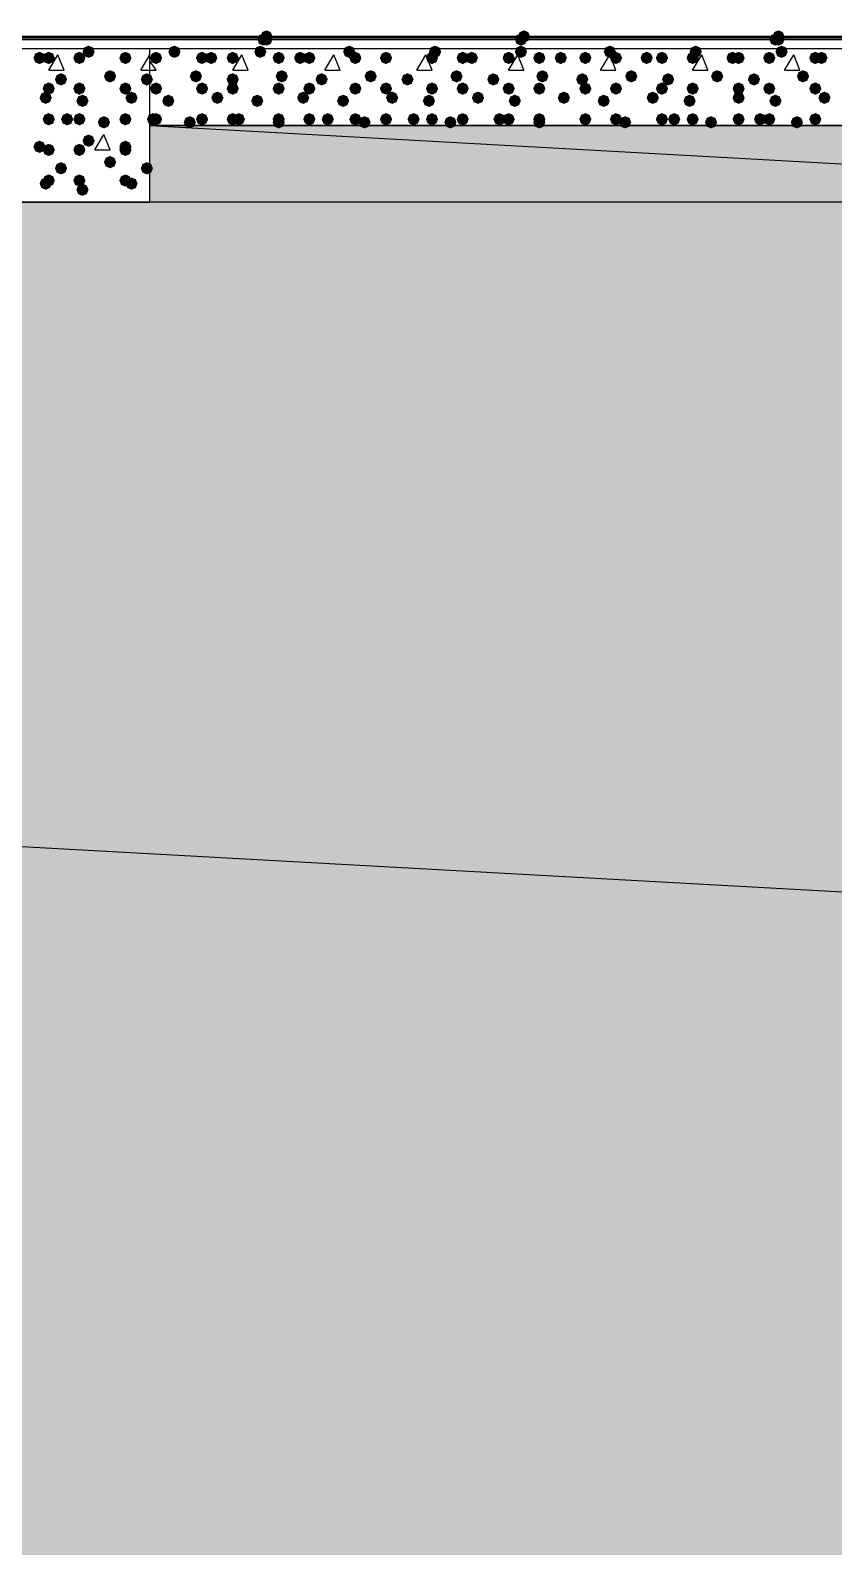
# Model space of a CAD drawing. Header units: millimetres. Extents: x 0 to 420, y 0 to 297.
# Drawn here: x 195.24 to 206.33, y 207.24 to 228.18 of the extents above; entities that cross this region are included whole.
import ezdxf

# ---------------------------------------------------------------- set-up
doc = ezdxf.new("R2010")
doc.units = ezdxf.units.MM
doc.layers.get('0').update_dxf_attribs({"linetype": 'CONTINUOUS'})

msp = doc.modelspace()

# ---------------------------------------------------------------- hatches: boundary and pattern name
at = {"true_color": 0x000007}
h = msp.add_hatch(color=0, dxfattribs=at)
h.paths.add_polyline_path([(32.215667, 228.049667), (380.661333, 228.049667)], flags=0)
h.paths.add_polyline_path([(380.661333, 228.049667), (32.215667, 228.049667)], flags=0)
at = {"true_color": 0x0000fe}
for points in [[(198.543333, 228.049667), (198.518463, 227.989871), (198.458667, 227.965), (198.398871, 227.989871), (198.374, 228.049667), (198.398871, 228.109462), (198.458667, 228.134333), (198.518462, 228.109463)], [(198.585667, 228.092), (198.560796, 228.032204), (198.501, 228.007333), (198.441204, 228.032204), (198.416333, 228.092), (198.441204, 228.151796), (198.501, 228.176667), (198.560796, 228.151796)], [(198.585667, 228.049667), (198.560796, 227.989871), (198.501, 227.965), (198.441204, 227.989871), (198.416333, 228.049667), (198.441204, 228.109462), (198.501, 228.134333), (198.560796, 228.109463)], [(198.585667, 228.049667), (198.560796, 227.989871), (198.501, 227.965), (198.441204, 227.989871), (198.416333, 228.049667), (198.441204, 228.109462), (198.501, 228.134333), (198.560796, 228.109463)], [(202.099333, 228.049667), (202.074462, 227.989871), (202.014667, 227.965), (201.954871, 227.989871), (201.93, 228.049667), (201.954871, 228.109462), (202.014667, 228.134333), (202.074462, 228.109463)], [(202.099333, 228.049667), (202.074462, 227.989871), (202.014667, 227.965), (201.954871, 227.989871), (201.93, 228.049667), (201.954871, 228.109462), (202.014667, 228.134333), (202.074462, 228.109463)], [(202.099333, 228.049667), (202.074462, 227.989871), (202.014667, 227.965), (201.954871, 227.989871), (201.93, 228.049667), (201.954871, 228.109462), (202.014667, 228.134333), (202.074462, 228.109463)], [(202.141667, 228.092), (202.116796, 228.032204), (202.057, 228.007333), (201.997204, 228.032204), (201.972333, 228.092), (201.997204, 228.151796), (202.057, 228.176667), (202.116796, 228.151796)], [(205.613, 228.049667), (205.588129, 227.989871), (205.528333, 227.965), (205.468538, 227.989871), (205.443667, 228.049667), (205.468537, 228.109462), (205.528333, 228.134333), (205.588129, 228.109463)], [(205.655333, 228.092), (205.630462, 228.032204), (205.570667, 228.007333), (205.510871, 228.032204), (205.486, 228.092), (205.510871, 228.151796), (205.570667, 228.176667), (205.630462, 228.151796)], [(205.655333, 228.049667), (205.630462, 227.989871), (205.570667, 227.965), (205.510871, 227.989871), (205.486, 228.049667), (205.510871, 228.109462), (205.570667, 228.134333), (205.630462, 228.109463)], [(205.655333, 228.049667), (205.630462, 227.989871), (205.570667, 227.965), (205.510871, 227.989871), (205.486, 228.049667), (205.510871, 228.109462), (205.570667, 228.134333), (205.630462, 228.109463)]]:
    msp.add_hatch(color=0, dxfattribs=at).paths.add_polyline_path(points, flags=0)
at = {"true_color": 0x000007}
for points in [[(195.453, 227.795667), (195.428129, 227.735871), (195.368333, 227.711), (195.308538, 227.735871), (195.283667, 227.795667), (195.308537, 227.855462), (195.368333, 227.880333), (195.428129, 227.855463)], [(195.58, 227.795667), (195.555129, 227.735871), (195.495333, 227.711), (195.435538, 227.735871), (195.410667, 227.795667), (195.435537, 227.855462), (195.495333, 227.880333), (195.555129, 227.855463)], [(196.003333, 227.795667), (195.978462, 227.735871), (195.918667, 227.711), (195.858871, 227.735871), (195.834, 227.795667), (195.858871, 227.855462), (195.918667, 227.880333), (195.978462, 227.855463)], [(196.130333, 227.880333), (196.105462, 227.820537), (196.045667, 227.795667), (195.985871, 227.820537), (195.961, 227.880333), (195.985871, 227.940129), (196.045667, 227.965), (196.105462, 227.940129)], [(196.638333, 227.795667), (196.613463, 227.735871), (196.553667, 227.711), (196.493871, 227.735871), (196.469, 227.795667), (196.493871, 227.855462), (196.553667, 227.880333), (196.613462, 227.855463)], [(196.638333, 227.795667), (196.613463, 227.735871), (196.553667, 227.711), (196.493871, 227.735871), (196.469, 227.795667), (196.493871, 227.855462), (196.553667, 227.880333), (196.613462, 227.855463)], [(196.426667, 227.541667), (196.401796, 227.481871), (196.342, 227.457), (196.282204, 227.481871), (196.257333, 227.541667), (196.282204, 227.601462), (196.342, 227.626333), (196.401796, 227.601463)], [(195.58, 227.372333), (195.555129, 227.312537), (195.495333, 227.287667), (195.435538, 227.312537), (195.410667, 227.372333), (195.435537, 227.432129), (195.495333, 227.457), (195.555129, 227.432129)], [(195.749333, 227.499333), (195.724463, 227.439537), (195.664667, 227.414667), (195.604871, 227.439537), (195.58, 227.499333), (195.604871, 227.559129), (195.664667, 227.584), (195.724462, 227.559129)], [(196.003333, 227.372333), (195.978462, 227.312537), (195.918667, 227.287667), (195.858871, 227.312537), (195.834, 227.372333), (195.858871, 227.432129), (195.918667, 227.457), (195.978462, 227.432129)], [(196.638333, 227.372333), (196.613463, 227.312537), (196.553667, 227.287667), (196.493871, 227.312537), (196.469, 227.372333), (196.493871, 227.432129), (196.553667, 227.457), (196.613462, 227.432129)], [(196.934667, 227.499333), (196.909796, 227.439537), (196.85, 227.414667), (196.790204, 227.439537), (196.765333, 227.499333), (196.790204, 227.559129), (196.85, 227.584), (196.909796, 227.559129)], [(195.537667, 227.245333), (195.512796, 227.185537), (195.453, 227.160667), (195.393204, 227.185537), (195.368333, 227.245333), (195.393204, 227.305129), (195.453, 227.33), (195.512796, 227.305129)], [(196.045667, 227.203), (196.020796, 227.143204), (195.961, 227.118333), (195.901204, 227.143204), (195.876333, 227.203), (195.901204, 227.262796), (195.961, 227.287667), (196.020796, 227.262796)], [(196.723, 227.245333), (196.698129, 227.185537), (196.638333, 227.160667), (196.578537, 227.185537), (196.553667, 227.245333), (196.578537, 227.305129), (196.638333, 227.33), (196.698129, 227.305129)], [(195.58, 226.949), (195.555129, 226.889204), (195.495333, 226.864333), (195.435538, 226.889204), (195.410667, 226.949), (195.435537, 227.008796), (195.495333, 227.033667), (195.555129, 227.008796)], [(195.834, 226.949), (195.809129, 226.889204), (195.749333, 226.864333), (195.689538, 226.889204), (195.664667, 226.949), (195.689537, 227.008796), (195.749333, 227.033667), (195.809129, 227.008796)], [(196.003333, 226.949), (195.978462, 226.889204), (195.918667, 226.864333), (195.858871, 226.889204), (195.834, 226.949), (195.858871, 227.008796), (195.918667, 227.033667), (195.978462, 227.008796)], [(196.342, 226.906667), (196.317129, 226.846871), (196.257333, 226.822), (196.197538, 226.846871), (196.172667, 226.906667), (196.197537, 226.966462), (196.257333, 226.991333), (196.317129, 226.966463)], [(196.638333, 226.949), (196.613463, 226.889204), (196.553667, 226.864333), (196.493871, 226.889204), (196.469, 226.949), (196.493871, 227.008796), (196.553667, 227.033667), (196.613462, 227.008796)], [(195.453, 226.568), (195.428129, 226.508204), (195.368333, 226.483333), (195.308538, 226.508204), (195.283667, 226.568), (195.308537, 226.627796), (195.368333, 226.652667), (195.428129, 226.627796)], [(195.58, 226.525667), (195.555129, 226.465871), (195.495333, 226.441), (195.435538, 226.465871), (195.410667, 226.525667), (195.435537, 226.585462), (195.495333, 226.610333), (195.555129, 226.585463)], [(196.003333, 226.525667), (195.978462, 226.465871), (195.918667, 226.441), (195.858871, 226.465871), (195.834, 226.525667), (195.858871, 226.585462), (195.918667, 226.610333), (195.978462, 226.585463)], [(196.130333, 226.652667), (196.105462, 226.592871), (196.045667, 226.568), (195.985871, 226.592871), (195.961, 226.652667), (195.985871, 226.712462), (196.045667, 226.737333), (196.105462, 226.712463)], [(196.638333, 226.568), (196.613463, 226.508204), (196.553667, 226.483333), (196.493871, 226.508204), (196.469, 226.568), (196.493871, 226.627796), (196.553667, 226.652667), (196.613462, 226.627796)], [(196.638333, 226.525667), (196.613463, 226.465871), (196.553667, 226.441), (196.493871, 226.465871), (196.469, 226.525667), (196.493871, 226.585462), (196.553667, 226.610333), (196.613462, 226.585463)], [(195.749333, 226.271667), (195.724463, 226.211871), (195.664667, 226.187), (195.604871, 226.211871), (195.58, 226.271667), (195.604871, 226.331462), (195.664667, 226.356333), (195.724462, 226.331463)], [(196.426667, 226.356333), (196.401796, 226.296537), (196.342, 226.271667), (196.282204, 226.296537), (196.257333, 226.356333), (196.282204, 226.416129), (196.342, 226.441), (196.401796, 226.416129)], [(196.934667, 226.271667), (196.909796, 226.211871), (196.85, 226.187), (196.790204, 226.211871), (196.765333, 226.271667), (196.790204, 226.331462), (196.85, 226.356333), (196.909796, 226.331463)], [(195.537667, 226.06), (195.512796, 226.000204), (195.453, 225.975333), (195.393204, 226.000204), (195.368333, 226.06), (195.393204, 226.119796), (195.453, 226.144667), (195.512796, 226.119796)], [(195.58, 226.102333), (195.555129, 226.042537), (195.495333, 226.017667), (195.435538, 226.042537), (195.410667, 226.102333), (195.435537, 226.162129), (195.495333, 226.187), (195.555129, 226.162129)], [(196.003333, 226.102333), (195.978462, 226.042537), (195.918667, 226.017667), (195.858871, 226.042537), (195.834, 226.102333), (195.858871, 226.162129), (195.918667, 226.187), (195.978462, 226.162129)], [(196.638333, 226.102333), (196.613463, 226.042537), (196.553667, 226.017667), (196.493871, 226.042537), (196.469, 226.102333), (196.493871, 226.162129), (196.553667, 226.187), (196.613462, 226.162129)], [(196.723, 226.06), (196.698129, 226.000204), (196.638333, 225.975333), (196.578537, 226.000204), (196.553667, 226.06), (196.578537, 226.119796), (196.638333, 226.144667), (196.698129, 226.119796)], [(196.045667, 225.975333), (196.020796, 225.915537), (195.961, 225.890667), (195.901204, 225.915537), (195.876333, 225.975333), (195.901204, 226.035129), (195.961, 226.06), (196.020796, 226.035129)]]:
    msp.add_hatch(color=0, dxfattribs=at).paths.add_polyline_path(points, flags=0)
at = {"true_color": 0x000008}
for points in [[(197.061667, 227.795667), (197.036796, 227.735871), (196.977, 227.711), (196.917204, 227.735871), (196.892333, 227.795667), (196.917204, 227.855462), (196.977, 227.880333), (197.036796, 227.855463)], [(197.315667, 227.880333), (197.290796, 227.820537), (197.231, 227.795667), (197.171204, 227.820537), (197.146333, 227.880333), (197.171204, 227.940129), (197.231, 227.965), (197.290796, 227.940129)], [(197.696667, 227.795667), (197.671796, 227.735871), (197.612, 227.711), (197.552204, 227.735871), (197.527333, 227.795667), (197.552204, 227.855462), (197.612, 227.880333), (197.671796, 227.855463)], [(197.823667, 227.795667), (197.798796, 227.735871), (197.739, 227.711), (197.679204, 227.735871), (197.654333, 227.795667), (197.679204, 227.855462), (197.739, 227.880333), (197.798796, 227.855463)], [(198.12, 227.795667), (198.095129, 227.735871), (198.035333, 227.711), (197.975538, 227.735871), (197.950667, 227.795667), (197.975537, 227.855462), (198.035333, 227.880333), (198.095129, 227.855463)], [(198.501, 227.880333), (198.476129, 227.820537), (198.416333, 227.795667), (198.356538, 227.820537), (198.331667, 227.880333), (198.356537, 227.940129), (198.416333, 227.965), (198.476129, 227.940129)], [(198.755, 227.795667), (198.730129, 227.735871), (198.670333, 227.711), (198.610538, 227.735871), (198.585667, 227.795667), (198.610537, 227.855462), (198.670333, 227.880333), (198.730129, 227.855463)], [(199.051333, 227.795667), (199.026462, 227.735871), (198.966667, 227.711), (198.906871, 227.735871), (198.882, 227.795667), (198.906871, 227.855462), (198.966667, 227.880333), (199.026462, 227.855463)], [(199.178333, 227.795667), (199.153462, 227.735871), (199.093667, 227.711), (199.033871, 227.735871), (199.009, 227.795667), (199.033871, 227.855462), (199.093667, 227.880333), (199.153462, 227.855463)], [(199.728667, 227.880333), (199.703796, 227.820537), (199.644, 227.795667), (199.584204, 227.820537), (199.559333, 227.880333), (199.584204, 227.940129), (199.644, 227.965), (199.703796, 227.940129)], [(199.813333, 227.795667), (199.788462, 227.735871), (199.728667, 227.711), (199.668871, 227.735871), (199.644, 227.795667), (199.668871, 227.855462), (199.728667, 227.880333), (199.788462, 227.855463)], [(200.236667, 227.795667), (200.211796, 227.735871), (200.152, 227.711), (200.092204, 227.735871), (200.067333, 227.795667), (200.092204, 227.855462), (200.152, 227.880333), (200.211796, 227.855463)], [(200.236667, 227.795667), (200.211796, 227.735871), (200.152, 227.711), (200.092204, 227.735871), (200.067333, 227.795667), (200.092204, 227.855462), (200.152, 227.880333), (200.211796, 227.855463)], [(200.871667, 227.795667), (200.846796, 227.735871), (200.787, 227.711), (200.727204, 227.735871), (200.702333, 227.795667), (200.727204, 227.855462), (200.787, 227.880333), (200.846796, 227.855463)], [(200.914, 227.880333), (200.889129, 227.820537), (200.829333, 227.795667), (200.769538, 227.820537), (200.744667, 227.880333), (200.769537, 227.940129), (200.829333, 227.965), (200.889129, 227.940129)], [(201.295, 227.795667), (201.270129, 227.735871), (201.210333, 227.711), (201.150538, 227.735871), (201.125667, 227.795667), (201.150537, 227.855462), (201.210333, 227.880333), (201.270129, 227.855463)], [(201.422, 227.795667), (201.397129, 227.735871), (201.337333, 227.711), (201.277537, 227.735871), (201.252667, 227.795667), (201.277537, 227.855462), (201.337333, 227.880333), (201.397129, 227.855463)], [(201.93, 227.795667), (201.905129, 227.735871), (201.845333, 227.711), (201.785538, 227.735871), (201.760667, 227.795667), (201.785537, 227.855462), (201.845333, 227.880333), (201.905129, 227.855463)], [(202.099333, 227.880333), (202.074462, 227.820537), (202.014667, 227.795667), (201.954871, 227.820537), (201.93, 227.880333), (201.954871, 227.940129), (202.014667, 227.965), (202.074462, 227.940129)], [(202.353333, 227.795667), (202.328463, 227.735871), (202.268667, 227.711), (202.208871, 227.735871), (202.184, 227.795667), (202.208871, 227.855462), (202.268667, 227.880333), (202.328462, 227.855463)], [(202.649667, 227.795667), (202.624796, 227.735871), (202.565, 227.711), (202.505204, 227.735871), (202.480333, 227.795667), (202.505204, 227.855462), (202.565, 227.880333), (202.624796, 227.855463)], [(202.988333, 227.795667), (202.963462, 227.735871), (202.903667, 227.711), (202.843871, 227.735871), (202.819, 227.795667), (202.843871, 227.855462), (202.903667, 227.880333), (202.963462, 227.855463)], [(203.327, 227.880333), (203.302129, 227.820537), (203.242333, 227.795667), (203.182538, 227.820537), (203.157667, 227.880333), (203.182537, 227.940129), (203.242333, 227.965), (203.302129, 227.940129)], [(203.411667, 227.795667), (203.386796, 227.735871), (203.327, 227.711), (203.267204, 227.735871), (203.242333, 227.795667), (203.267204, 227.855462), (203.327, 227.880333), (203.386796, 227.855463)], [(203.835, 227.795667), (203.810129, 227.735871), (203.750333, 227.711), (203.690538, 227.735871), (203.665667, 227.795667), (203.690537, 227.855462), (203.750333, 227.880333), (203.810129, 227.855463)], [(204.046667, 227.795667), (204.021796, 227.735871), (203.962, 227.711), (203.902204, 227.735871), (203.877333, 227.795667), (203.902204, 227.855462), (203.962, 227.880333), (204.021796, 227.855463)], [(204.47, 227.795667), (204.445129, 227.735871), (204.385333, 227.711), (204.325538, 227.735871), (204.300667, 227.795667), (204.325537, 227.855462), (204.385333, 227.880333), (204.445129, 227.855463)], [(204.512333, 227.880333), (204.487462, 227.820537), (204.427667, 227.795667), (204.367871, 227.820537), (204.343, 227.880333), (204.367871, 227.940129), (204.427667, 227.965), (204.487462, 227.940129)], [(205.020333, 227.795667), (204.995462, 227.735871), (204.935667, 227.711), (204.875871, 227.735871), (204.851, 227.795667), (204.875871, 227.855462), (204.935667, 227.880333), (204.995462, 227.855463)], [(205.105, 227.795667), (205.080129, 227.735871), (205.020333, 227.711), (204.960538, 227.735871), (204.935667, 227.795667), (204.960537, 227.855462), (205.020333, 227.880333), (205.080129, 227.855463)], [(205.528333, 227.795667), (205.503463, 227.735871), (205.443667, 227.711), (205.383871, 227.735871), (205.359, 227.795667), (205.383871, 227.855462), (205.443667, 227.880333), (205.503462, 227.855463)], [(205.697667, 227.880333), (205.672796, 227.820537), (205.613, 227.795667), (205.553204, 227.820537), (205.528333, 227.880333), (205.553204, 227.940129), (205.613, 227.965), (205.672796, 227.940129)], [(206.163333, 227.795667), (206.138463, 227.735871), (206.078667, 227.711), (206.018871, 227.735871), (205.994, 227.795667), (206.018871, 227.855462), (206.078667, 227.880333), (206.138462, 227.855463)], [(206.248, 227.795667), (206.223129, 227.735871), (206.163333, 227.711), (206.103538, 227.735871), (206.078667, 227.795667), (206.103537, 227.855462), (206.163333, 227.880333), (206.223129, 227.855463)], [(197.612, 227.541667), (197.587129, 227.481871), (197.527333, 227.457), (197.467537, 227.481871), (197.442667, 227.541667), (197.467537, 227.601462), (197.527333, 227.626333), (197.587129, 227.601463)], [(198.797333, 227.541667), (198.772462, 227.481871), (198.712667, 227.457), (198.652871, 227.481871), (198.628, 227.541667), (198.652871, 227.601462), (198.712667, 227.626333), (198.772462, 227.601463)], [(200.025, 227.541667), (200.000129, 227.481871), (199.940333, 227.457), (199.880538, 227.481871), (199.855667, 227.541667), (199.880537, 227.601462), (199.940333, 227.626333), (200.000129, 227.601463)], [(201.210333, 227.541667), (201.185462, 227.481871), (201.125667, 227.457), (201.065871, 227.481871), (201.041, 227.541667), (201.065871, 227.601462), (201.125667, 227.626333), (201.185462, 227.601463)], [(202.395667, 227.541667), (202.370796, 227.481871), (202.311, 227.457), (202.251204, 227.481871), (202.226333, 227.541667), (202.251204, 227.601462), (202.311, 227.626333), (202.370796, 227.601463)], [(203.623333, 227.541667), (203.598462, 227.481871), (203.538667, 227.457), (203.478871, 227.481871), (203.454, 227.541667), (203.478871, 227.601462), (203.538667, 227.626333), (203.598462, 227.601463)], [(204.808667, 227.541667), (204.783796, 227.481871), (204.724, 227.457), (204.664204, 227.481871), (204.639333, 227.541667), (204.664204, 227.601462), (204.724, 227.626333), (204.783796, 227.601463)], [(205.994, 227.541667), (205.969129, 227.481871), (205.909333, 227.457), (205.849538, 227.481871), (205.824667, 227.541667), (205.849537, 227.601462), (205.909333, 227.626333), (205.969129, 227.601463)], [(197.061667, 227.372333), (197.036796, 227.312537), (196.977, 227.287667), (196.917204, 227.312537), (196.892333, 227.372333), (196.917204, 227.432129), (196.977, 227.457), (197.036796, 227.432129)], [(197.696667, 227.372333), (197.671796, 227.312537), (197.612, 227.287667), (197.552204, 227.312537), (197.527333, 227.372333), (197.552204, 227.432129), (197.612, 227.457), (197.671796, 227.432129)], [(198.12, 227.499333), (198.095129, 227.439537), (198.035333, 227.414667), (197.975538, 227.439537), (197.950667, 227.499333), (197.975537, 227.559129), (198.035333, 227.584), (198.095129, 227.559129)], [(198.12, 227.372333), (198.095129, 227.312537), (198.035333, 227.287667), (197.975538, 227.312537), (197.950667, 227.372333), (197.975537, 227.432129), (198.035333, 227.457), (198.095129, 227.432129)], [(198.755, 227.372333), (198.730129, 227.312537), (198.670333, 227.287667), (198.610538, 227.312537), (198.585667, 227.372333), (198.610537, 227.432129), (198.670333, 227.457), (198.730129, 227.432129)], [(199.178333, 227.372333), (199.153462, 227.312537), (199.093667, 227.287667), (199.033871, 227.312537), (199.009, 227.372333), (199.033871, 227.432129), (199.093667, 227.457), (199.153462, 227.432129)], [(199.347667, 227.499333), (199.322796, 227.439537), (199.263, 227.414667), (199.203204, 227.439537), (199.178333, 227.499333), (199.203204, 227.559129), (199.263, 227.584), (199.322796, 227.559129)], [(199.813333, 227.372333), (199.788462, 227.312537), (199.728667, 227.287667), (199.668871, 227.312537), (199.644, 227.372333), (199.668871, 227.432129), (199.728667, 227.457), (199.788462, 227.432129)], [(200.236667, 227.372333), (200.211796, 227.312537), (200.152, 227.287667), (200.092204, 227.312537), (200.067333, 227.372333), (200.092204, 227.432129), (200.152, 227.457), (200.211796, 227.432129)], [(200.533, 227.499333), (200.508129, 227.439537), (200.448333, 227.414667), (200.388537, 227.439537), (200.363667, 227.499333), (200.388537, 227.559129), (200.448333, 227.584), (200.508129, 227.559129)], [(200.871667, 227.372333), (200.846796, 227.312537), (200.787, 227.287667), (200.727204, 227.312537), (200.702333, 227.372333), (200.727204, 227.432129), (200.787, 227.457), (200.846796, 227.432129)], [(201.295, 227.372333), (201.270129, 227.312537), (201.210333, 227.287667), (201.150538, 227.312537), (201.125667, 227.372333), (201.150537, 227.432129), (201.210333, 227.457), (201.270129, 227.432129)], [(201.718333, 227.499333), (201.693463, 227.439537), (201.633667, 227.414667), (201.573871, 227.439537), (201.549, 227.499333), (201.573871, 227.559129), (201.633667, 227.584), (201.693462, 227.559129)], [(201.93, 227.372333), (201.905129, 227.312537), (201.845333, 227.287667), (201.785538, 227.312537), (201.760667, 227.372333), (201.785537, 227.432129), (201.845333, 227.457), (201.905129, 227.432129)], [(202.353333, 227.372333), (202.328463, 227.312537), (202.268667, 227.287667), (202.208871, 227.312537), (202.184, 227.372333), (202.208871, 227.432129), (202.268667, 227.457), (202.328462, 227.432129)], [(202.946, 227.499333), (202.921129, 227.439537), (202.861333, 227.414667), (202.801538, 227.439537), (202.776667, 227.499333), (202.801537, 227.559129), (202.861333, 227.584), (202.921129, 227.559129)], [(202.988333, 227.372333), (202.963462, 227.312537), (202.903667, 227.287667), (202.843871, 227.312537), (202.819, 227.372333), (202.843871, 227.432129), (202.903667, 227.457), (202.963462, 227.432129)], [(203.411667, 227.372333), (203.386796, 227.312537), (203.327, 227.287667), (203.267204, 227.312537), (203.242333, 227.372333), (203.267204, 227.432129), (203.327, 227.457), (203.386796, 227.432129)], [(204.046667, 227.372333), (204.021796, 227.312537), (203.962, 227.287667), (203.902204, 227.312537), (203.877333, 227.372333), (203.902204, 227.432129), (203.962, 227.457), (204.021796, 227.432129)], [(204.131333, 227.499333), (204.106462, 227.439537), (204.046667, 227.414667), (203.986871, 227.439537), (203.962, 227.499333), (203.986871, 227.559129), (204.046667, 227.584), (204.106462, 227.559129)], [(204.47, 227.372333), (204.445129, 227.312537), (204.385333, 227.287667), (204.325538, 227.312537), (204.300667, 227.372333), (204.325537, 227.432129), (204.385333, 227.457), (204.445129, 227.432129)], [(205.105, 227.372333), (205.080129, 227.312537), (205.020333, 227.287667), (204.960538, 227.312537), (204.935667, 227.372333), (204.960537, 227.432129), (205.020333, 227.457), (205.080129, 227.432129)], [(205.316667, 227.499333), (205.291796, 227.439537), (205.232, 227.414667), (205.172204, 227.439537), (205.147333, 227.499333), (205.172204, 227.559129), (205.232, 227.584), (205.291796, 227.559129)], [(205.528333, 227.372333), (205.503463, 227.312537), (205.443667, 227.287667), (205.383871, 227.312537), (205.359, 227.372333), (205.383871, 227.432129), (205.443667, 227.457), (205.503462, 227.432129)], [(206.163333, 227.372333), (206.138463, 227.312537), (206.078667, 227.287667), (206.018871, 227.312537), (205.994, 227.372333), (206.018871, 227.432129), (206.078667, 227.457), (206.138462, 227.432129)], [(197.231, 227.203), (197.206129, 227.143204), (197.146333, 227.118333), (197.086538, 227.143204), (197.061667, 227.203), (197.086537, 227.262796), (197.146333, 227.287667), (197.206129, 227.262796)], [(197.908333, 227.245333), (197.883463, 227.185537), (197.823667, 227.160667), (197.763871, 227.185537), (197.739, 227.245333), (197.763871, 227.305129), (197.823667, 227.33), (197.883462, 227.305129)], [(198.458667, 227.203), (198.433796, 227.143204), (198.374, 227.118333), (198.314204, 227.143204), (198.289333, 227.203), (198.314204, 227.262796), (198.374, 227.287667), (198.433796, 227.262796)], [(199.093667, 227.245333), (199.068796, 227.185537), (199.009, 227.160667), (198.949204, 227.185537), (198.924333, 227.245333), (198.949204, 227.305129), (199.009, 227.33), (199.068796, 227.305129)], [(199.644, 227.203), (199.619129, 227.143204), (199.559333, 227.118333), (199.499538, 227.143204), (199.474667, 227.203), (199.499537, 227.262796), (199.559333, 227.287667), (199.619129, 227.262796)], [(200.321333, 227.245333), (200.296462, 227.185537), (200.236667, 227.160667), (200.176871, 227.185537), (200.152, 227.245333), (200.176871, 227.305129), (200.236667, 227.33), (200.296462, 227.305129)], [(200.829333, 227.203), (200.804463, 227.143204), (200.744667, 227.118333), (200.684871, 227.143204), (200.66, 227.203), (200.684871, 227.262796), (200.744667, 227.287667), (200.804462, 227.262796)], [(201.506667, 227.245333), (201.481796, 227.185537), (201.422, 227.160667), (201.362204, 227.185537), (201.337333, 227.245333), (201.362204, 227.305129), (201.422, 227.33), (201.481796, 227.305129)], [(202.014667, 227.203), (201.989796, 227.143204), (201.93, 227.118333), (201.870204, 227.143204), (201.845333, 227.203), (201.870204, 227.262796), (201.93, 227.287667), (201.989796, 227.262796)], [(202.692, 227.245333), (202.667129, 227.185537), (202.607333, 227.160667), (202.547537, 227.185537), (202.522667, 227.245333), (202.547537, 227.305129), (202.607333, 227.33), (202.667129, 227.305129)], [(203.242333, 227.203), (203.217462, 227.143204), (203.157667, 227.118333), (203.097871, 227.143204), (203.073, 227.203), (203.097871, 227.262796), (203.157667, 227.287667), (203.217462, 227.262796)], [(203.919667, 227.245333), (203.894796, 227.185537), (203.835, 227.160667), (203.775204, 227.185537), (203.750333, 227.245333), (203.775204, 227.305129), (203.835, 227.33), (203.894796, 227.305129)], [(204.427667, 227.203), (204.402796, 227.143204), (204.343, 227.118333), (204.283204, 227.143204), (204.258333, 227.203), (204.283204, 227.262796), (204.343, 227.287667), (204.402796, 227.262796)], [(205.105, 227.245333), (205.080129, 227.185537), (205.020333, 227.160667), (204.960538, 227.185537), (204.935667, 227.245333), (204.960537, 227.305129), (205.020333, 227.33), (205.080129, 227.305129)], [(205.613, 227.203), (205.588129, 227.143204), (205.528333, 227.118333), (205.468538, 227.143204), (205.443667, 227.203), (205.468537, 227.262796), (205.528333, 227.287667), (205.588129, 227.262796)], [(206.290333, 227.245333), (206.265462, 227.185537), (206.205667, 227.160667), (206.145871, 227.185537), (206.121, 227.245333), (206.145871, 227.305129), (206.205667, 227.33), (206.265462, 227.305129)], [(197.019333, 226.949), (196.994463, 226.889204), (196.934667, 226.864333), (196.874871, 226.889204), (196.85, 226.949), (196.874871, 227.008796), (196.934667, 227.033667), (196.994462, 227.008796)], [(197.061667, 226.949), (197.036796, 226.889204), (196.977, 226.864333), (196.917204, 226.889204), (196.892333, 226.949), (196.917204, 227.008796), (196.977, 227.033667), (197.036796, 227.008796)], [(197.527333, 226.906667), (197.502462, 226.846871), (197.442667, 226.822), (197.382871, 226.846871), (197.358, 226.906667), (197.382871, 226.966462), (197.442667, 226.991333), (197.502462, 226.966463)], [(197.696667, 226.949), (197.671796, 226.889204), (197.612, 226.864333), (197.552204, 226.889204), (197.527333, 226.949), (197.552204, 227.008796), (197.612, 227.033667), (197.671796, 227.008796)], [(198.12, 226.949), (198.095129, 226.889204), (198.035333, 226.864333), (197.975538, 226.889204), (197.950667, 226.949), (197.975537, 227.008796), (198.035333, 227.033667), (198.095129, 227.008796)], [(198.204667, 226.949), (198.179796, 226.889204), (198.12, 226.864333), (198.060204, 226.889204), (198.035333, 226.949), (198.060204, 227.008796), (198.12, 227.033667), (198.179796, 227.008796)], [(198.755, 226.949), (198.730129, 226.889204), (198.670333, 226.864333), (198.610538, 226.889204), (198.585667, 226.949), (198.610537, 227.008796), (198.670333, 227.033667), (198.730129, 227.008796)], [(198.755, 226.906667), (198.730129, 226.846871), (198.670333, 226.822), (198.610538, 226.846871), (198.585667, 226.906667), (198.610537, 226.966462), (198.670333, 226.991333), (198.730129, 226.966463)], [(199.178333, 226.949), (199.153462, 226.889204), (199.093667, 226.864333), (199.033871, 226.889204), (199.009, 226.949), (199.033871, 227.008796), (199.093667, 227.033667), (199.153462, 227.008796)], [(199.432333, 226.949), (199.407462, 226.889204), (199.347667, 226.864333), (199.287871, 226.889204), (199.263, 226.949), (199.287871, 227.008796), (199.347667, 227.033667), (199.407462, 227.008796)], [(199.813333, 226.949), (199.788462, 226.889204), (199.728667, 226.864333), (199.668871, 226.889204), (199.644, 226.949), (199.668871, 227.008796), (199.728667, 227.033667), (199.788462, 227.008796)], [(199.940333, 226.906667), (199.915462, 226.846871), (199.855667, 226.822), (199.795871, 226.846871), (199.771, 226.906667), (199.795871, 226.966462), (199.855667, 226.991333), (199.915462, 226.966463)], [(200.236667, 226.949), (200.211796, 226.889204), (200.152, 226.864333), (200.092204, 226.889204), (200.067333, 226.949), (200.092204, 227.008796), (200.152, 227.033667), (200.211796, 227.008796)], [(200.617667, 226.949), (200.592796, 226.889204), (200.533, 226.864333), (200.473204, 226.889204), (200.448333, 226.949), (200.473204, 227.008796), (200.533, 227.033667), (200.592796, 227.008796)], [(200.871667, 226.949), (200.846796, 226.889204), (200.787, 226.864333), (200.727204, 226.889204), (200.702333, 226.949), (200.727204, 227.008796), (200.787, 227.033667), (200.846796, 227.008796)], [(201.125667, 226.906667), (201.100796, 226.846871), (201.041, 226.822), (200.981204, 226.846871), (200.956333, 226.906667), (200.981204, 226.966462), (201.041, 226.991333), (201.100796, 226.966463)], [(201.295, 226.949), (201.270129, 226.889204), (201.210333, 226.864333), (201.150538, 226.889204), (201.125667, 226.949), (201.150537, 227.008796), (201.210333, 227.033667), (201.270129, 227.008796)], [(201.803, 226.949), (201.778129, 226.889204), (201.718333, 226.864333), (201.658537, 226.889204), (201.633667, 226.949), (201.658537, 227.008796), (201.718333, 227.033667), (201.778129, 227.008796)], [(201.93, 226.949), (201.905129, 226.889204), (201.845333, 226.864333), (201.785538, 226.889204), (201.760667, 226.949), (201.785537, 227.008796), (201.845333, 227.033667), (201.905129, 227.008796)], [(202.353333, 226.949), (202.328463, 226.889204), (202.268667, 226.864333), (202.208871, 226.889204), (202.184, 226.949), (202.208871, 227.008796), (202.268667, 227.033667), (202.328462, 227.008796)], [(202.353333, 226.906667), (202.328463, 226.846871), (202.268667, 226.822), (202.208871, 226.846871), (202.184, 226.906667), (202.208871, 226.966462), (202.268667, 226.991333), (202.328462, 226.966463)], [(202.988333, 226.949), (202.963462, 226.889204), (202.903667, 226.864333), (202.843871, 226.889204), (202.819, 226.949), (202.843871, 227.008796), (202.903667, 227.033667), (202.963462, 227.008796)], [(202.988333, 226.949), (202.963462, 226.889204), (202.903667, 226.864333), (202.843871, 226.889204), (202.819, 226.949), (202.843871, 227.008796), (202.903667, 227.033667), (202.963462, 227.008796)], [(203.411667, 226.949), (203.386796, 226.889204), (203.327, 226.864333), (203.267204, 226.889204), (203.242333, 226.949), (203.267204, 227.008796), (203.327, 227.033667), (203.386796, 227.008796)], [(203.538667, 226.906667), (203.513796, 226.846871), (203.454, 226.822), (203.394204, 226.846871), (203.369333, 226.906667), (203.394204, 226.966462), (203.454, 226.991333), (203.513796, 226.966463)], [(204.046667, 226.949), (204.021796, 226.889204), (203.962, 226.864333), (203.902204, 226.889204), (203.877333, 226.949), (203.902204, 227.008796), (203.962, 227.033667), (204.021796, 227.008796)], [(204.216, 226.949), (204.191129, 226.889204), (204.131333, 226.864333), (204.071538, 226.889204), (204.046667, 226.949), (204.071537, 227.008796), (204.131333, 227.033667), (204.191129, 227.008796)], [(204.47, 226.949), (204.445129, 226.889204), (204.385333, 226.864333), (204.325538, 226.889204), (204.300667, 226.949), (204.325537, 227.008796), (204.385333, 227.033667), (204.445129, 227.008796)], [(204.724, 226.906667), (204.699129, 226.846871), (204.639333, 226.822), (204.579538, 226.846871), (204.554667, 226.906667), (204.579537, 226.966462), (204.639333, 226.991333), (204.699129, 226.966463)], [(205.105, 226.949), (205.080129, 226.889204), (205.020333, 226.864333), (204.960538, 226.889204), (204.935667, 226.949), (204.960537, 227.008796), (205.020333, 227.033667), (205.080129, 227.008796)], [(205.401333, 226.949), (205.376462, 226.889204), (205.316667, 226.864333), (205.256871, 226.889204), (205.232, 226.949), (205.256871, 227.008796), (205.316667, 227.033667), (205.376462, 227.008796)], [(205.528333, 226.949), (205.503463, 226.889204), (205.443667, 226.864333), (205.383871, 226.889204), (205.359, 226.949), (205.383871, 227.008796), (205.443667, 227.033667), (205.503462, 227.008796)], [(205.909333, 226.906667), (205.884462, 226.846871), (205.824667, 226.822), (205.764871, 226.846871), (205.74, 226.906667), (205.764871, 226.966462), (205.824667, 226.991333), (205.884462, 226.966463)], [(206.163333, 226.949), (206.138463, 226.889204), (206.078667, 226.864333), (206.018871, 226.889204), (205.994, 226.949), (206.018871, 227.008796), (206.078667, 227.033667), (206.138462, 227.008796)]]:
    msp.add_hatch(color=0, dxfattribs=at).paths.add_polyline_path(points, flags=0)
h = msp.add_hatch(color=0, dxfattribs=at)
h.paths.add_polyline_path([(215.984667, 226.864333), (196.892333, 226.864333), (215.984667, 225.806)], flags=0)
h.paths.add_polyline_path([(196.892333, 226.864333), (215.984667, 225.806), (196.892333, 225.806)], flags=0)
h = msp.add_hatch(color=0, dxfattribs=at)
h.paths.add_polyline_path([(379.518333, 225.806), (33.401, 225.806), (379.518333, 206.756)], flags=0)
h.paths.add_polyline_path([(33.401, 225.806), (379.518333, 206.756), (33.401, 206.756)], flags=0)

# ---------------------------------------------------------------- linework, layer by layer
at = {"color": 0, "true_color": 0x000007}
for points in [[(380.703667, 228.092), (32.173333, 228.092), (32.173333, 228.049667)], [(380.703667, 228.092), (32.215667, 228.092), (380.703667, 228.092), (32.215667, 228.049667)], [(32.215667, 228.049667), (380.703667, 228.049667)], [(32.215667, 228.049667), (380.661333, 228.049667), (380.703667, 228.049667)], [(32.215667, 228.049667), (380.661333, 228.049667)], [(195.495333, 227.626333), (195.622333, 227.838)], [(195.707, 227.626333), (195.622333, 227.838)], [(196.765333, 227.626333), (196.892333, 227.838)], [(215.984667, 227.922667), (196.892333, 227.922667)], [(196.892333, 227.753333), (196.892333, 227.838)], [(195.495333, 227.626333), (195.707, 227.626333)], [(196.765333, 227.626333), (196.892333, 227.626333)], [(196.892333, 226.864333), (215.984667, 226.864333)], [(196.130333, 226.525667), (196.257333, 226.737333)], [(196.342, 226.525667), (196.257333, 226.737333)], [(196.130333, 226.525667), (196.342, 226.525667)]]:
    msp.add_lwpolyline(points, dxfattribs=at)
for points in [[(32.215667, 228.049667), (380.703667, 228.049667)], [(32.215667, 228.049667), (380.661333, 228.049667)], [(380.661333, 228.049667), (32.215667, 228.049667)], [(194.775667, 227.922667), (194.775667, 225.806), (196.892333, 225.806), (196.892333, 227.922667)]]:
    msp.add_lwpolyline(points, close=True, dxfattribs=at)
at = {"color": 0, "true_color": 0x000008}
for points in [[(198.035333, 227.626333), (198.162333, 227.838)], [(198.247, 227.626333), (198.162333, 227.838)], [(199.305333, 227.626333), (199.432333, 227.838)], [(199.517, 227.626333), (199.432333, 227.838)], [(200.575333, 227.626333), (200.702333, 227.838)], [(200.787, 227.626333), (200.702333, 227.838)], [(201.845333, 227.626333), (201.972333, 227.838)], [(202.057, 227.626333), (201.972333, 227.838)], [(203.115333, 227.626333), (203.242333, 227.838)], [(203.327, 227.626333), (203.242333, 227.838)], [(204.385333, 227.626333), (204.512333, 227.838)], [(204.597, 227.626333), (204.512333, 227.838)], [(205.655333, 227.626333), (205.782333, 227.838)], [(205.867, 227.626333), (205.782333, 227.838)], [(196.977, 227.626333), (196.892333, 227.753333)], [(196.892333, 227.626333), (196.977, 227.626333)], [(198.035333, 227.626333), (198.247, 227.626333)], [(199.305333, 227.626333), (199.517, 227.626333)], [(200.575333, 227.626333), (200.787, 227.626333)], [(201.845333, 227.626333), (202.057, 227.626333)], [(203.115333, 227.626333), (203.327, 227.626333)], [(204.385333, 227.626333), (204.597, 227.626333)], [(205.655333, 227.626333), (205.867, 227.626333)]]:
    msp.add_lwpolyline(points, dxfattribs=at)
for points in [[(215.984667, 226.864333), (196.892333, 226.864333), (215.984667, 225.806)], [(196.892333, 226.864333), (215.984667, 225.806), (196.892333, 225.806)], [(379.518333, 225.806), (33.401, 225.806), (379.518333, 206.756)], [(33.401, 225.806), (379.518333, 206.756), (33.401, 206.756)]]:
    msp.add_lwpolyline(points, close=True, dxfattribs=at)

doc.saveas('drawing.dxf')
